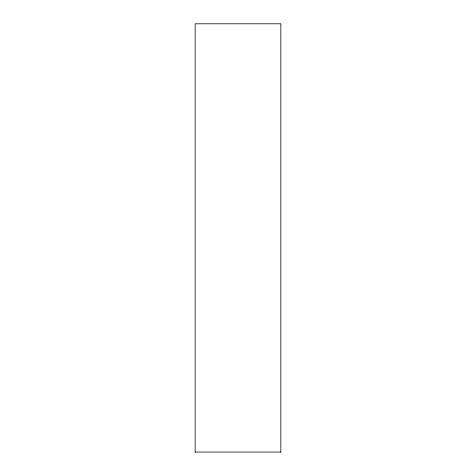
<?xml version="1.0" encoding="UTF-8"?>
<svg xmlns="http://www.w3.org/2000/svg" width="476" height="476" viewBox="0 0 476 476"><rect width="100%" height="100%" fill="white"/><g stroke="black" fill="none" stroke-linecap="round" stroke-linejoin="round"><path stroke-width="0.71" d="M195.16 452.045L280.84 452.045M280.84 452.2L280.84 23.8L195.16 23.8L195.16 452.2"/></g></svg>
